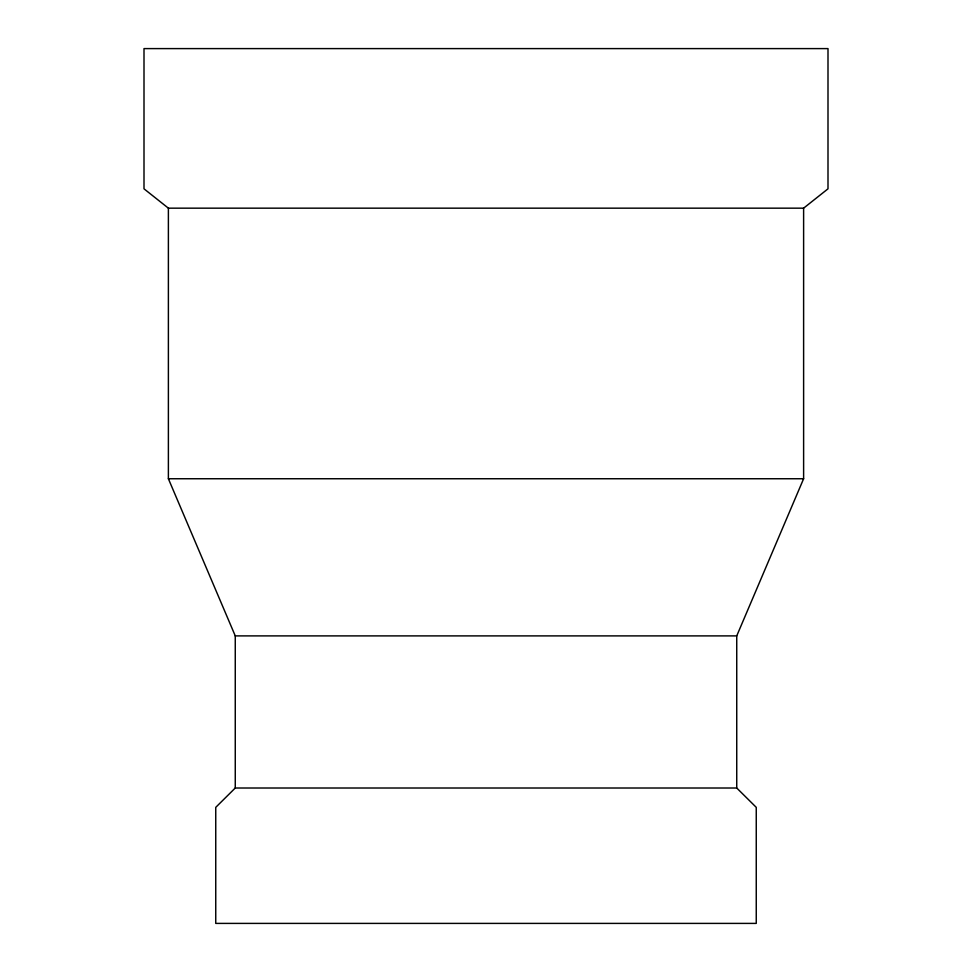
<?xml version="1.0" encoding="UTF-8"?>
<svg xmlns="http://www.w3.org/2000/svg" width="972" height="972" viewBox="0 0 972 972"><rect width="100%" height="100%" fill="white"/><g stroke="black" fill="none" stroke-linecap="round" stroke-linejoin="round"><path stroke-width="1.46" d="M736.74 788.013L235.26 788.013L215.748 807.355L215.748 923.4L756.252 923.4L756.252 807.355L736.74 788.013L736.74 635.895L803.613 478.746L803.613 208.166L827.998 188.823L827.998 48.6L144.002 48.6L144.002 188.823L168.387 208.166L803.613 208.166M168.387 208.166L168.387 478.746L803.613 478.746M168.387 478.746L235.26 635.895L736.74 635.895M235.26 635.895L235.26 788.013"/></g></svg>
